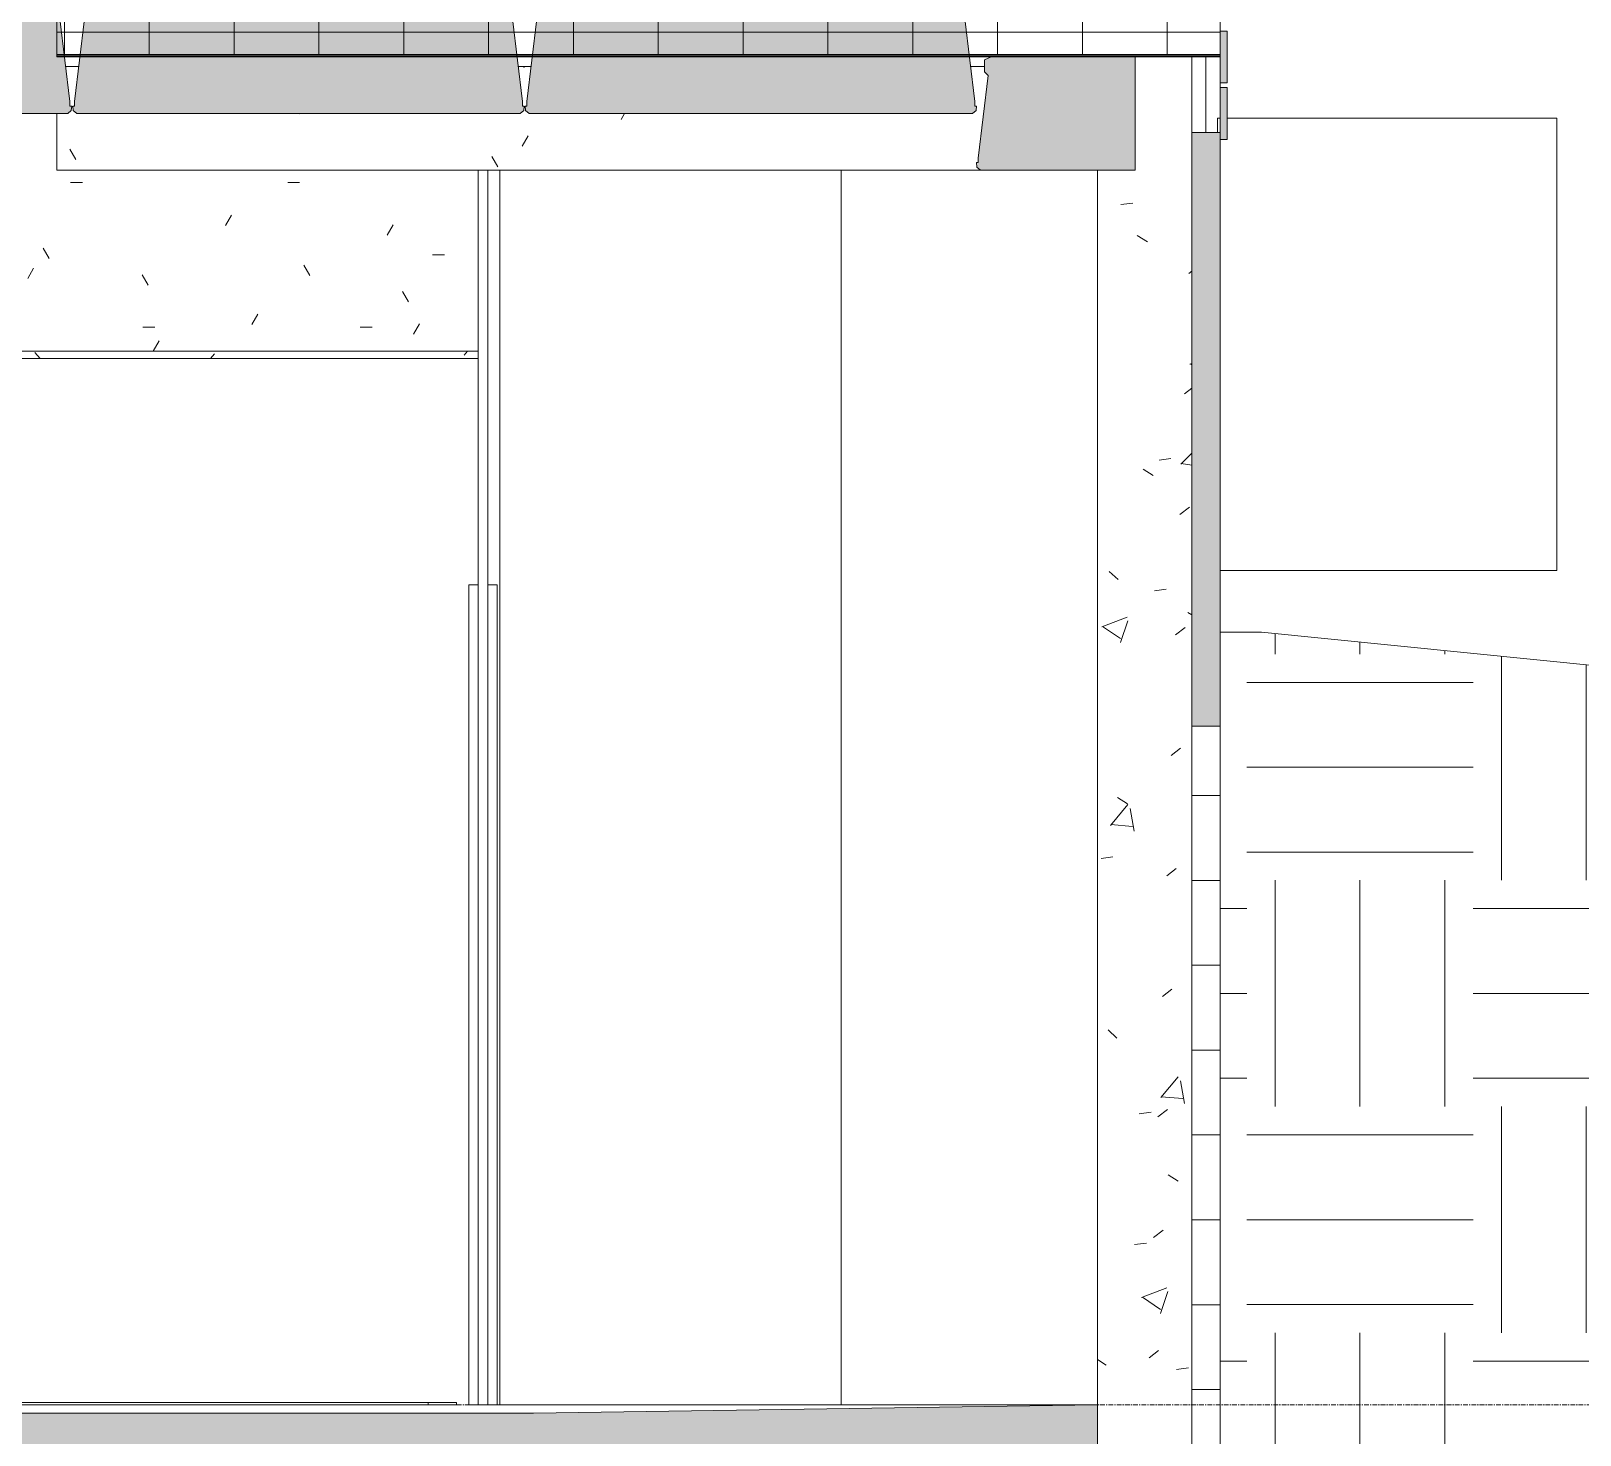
# Model space of a CAD drawing. Header units: inches. Extents: x -4168 to 1483, y -300 to 637.
# Drawn here: x 1050.2 to 1214.6, y -155.2 to -6.2 of the extents above; entities that cross this region are included whole.
import ezdxf

# ---------------------------------------------------------------- set-up
doc = ezdxf.new("R2010")
doc.units = ezdxf.units.IN
doc.header["$MEASUREMENT"] = 0
doc.linetypes.add('Grid Line 1_2_', pattern=[0.875, 0.5, -0.125, 0.125, -0.125])
for name, color, linetype, lineweight in [('0-3', 55, 'Continuous', 9), ('0-5', 10, 'Continuous', 5), ('A-DOOR-FRAM-3', 7, 'Continuous', 9), ('A-FLOR-4', 252, 'Continuous', 13), ('A-FLOR-5', 254, 'Continuous', 5), ('A-FLOR-7', 192, 'Continuous', 9), ('A-FLOR-LEVL-1', 51, 'Grid Line 1_2_', 9), ('A-FLOR-MCUT-2', 51, 'Continuous', 9), ('A-FLOR-PATT-1', 45, 'Continuous', 9), ('A-GENM-1', 55, 'Continuous', 9), ('A-GENM-2', 7, 'Continuous', 9), ('A-GLAZ-CURT', 52, 'Continuous', 9), ('A-GLAZ-CURT-2', 55, 'Continuous', 9), ('A-GLAZ-CURT-3', 23, 'Continuous', 9), ('A-GLAZ-CWMG-1', 55, 'Continuous', 9), ('A-WALL-PATT-2', 45, 'Continuous', 9), ('A-WALL-PATT-3', 55, 'Continuous', 9), ('C-TOPO', 7, 'Continuous', 9), ('C-TOPO-1', 55, 'Continuous', 9), ('C-TOPO-2', 45, 'Continuous', 9), ('E-ELEC-EQPM-1', 55, 'Continuous', 9), ('S-BEAM-2', 7, 'Continuous', 9), ('S-BEAM-4', 55, 'Continuous', 9), ('S-BEAM-5', 50, 'Continuous', 9), ('S-FNDN-1', 7, 'Continuous', 9), ('S-FNDN-2', 55, 'Continuous', 9), ('S-FNDN-4', 32, 'Continuous', 9), ('S-FNDN-6', 252, 'Continuous', 13)]:
    doc.layers.add(name, color=color, linetype=linetype, lineweight=lineweight)
pattern_1 = [(0, (-10964.796, 146.633), (30.72, 7.68), [1.267, -21.773, 1.267, -21.773, -122.88]), (0, (-10964.796, 146.633), (30.72, 7.68), [-46.08, 1.267, -44.813, 1.267, -21.773, -53.76]), (0, (-10964.796, 146.633), (30.72, 7.68), [-115.2, 1.267, -14.093, 1.267, -37.133]), (120, (-10953.276, 150.473), (-22.011075, 22.7643), [1.267, -21.773, 1.267, -21.773, -122.88]), (120, (-10953.276, 150.473), (-22.011075, 22.7643), [-46.08, 1.267, -44.813, 1.267, -21.773, -53.76]), (120, (-10953.276, 150.473), (-22.011075, 22.7643), [-115.2, 1.267, -14.093, 1.267, -37.133]), (240, (-10949.436, 165.833), (-8.708925, -30.4443), [1.267, -21.773, 1.267, -21.773, -122.88]), (240, (-10949.436, 165.833), (-8.708925, -30.4443), [-46.08, 1.267, -44.813, 1.267, -21.773, -53.76]), (240, (-10949.436, 165.833), (-8.708925, -30.4443), [-115.2, 1.267, -14.093, 1.267, -37.133])]
pattern_2 = [(0, (99.771, 146.633), (0, 9), []), (90, (99.771, 146.633), (-9, 6e-16), [])]

# ---------------------------------------------------------------- blocks, each defined once
blk = doc.blocks.new('CTR  - Topography_rvt-2-BUILDING SECTION - EAST_WEST AT RAMP - LOOKING SOUTH')
at = {"layer": 'C-TOPO-2'}
h = blk.add_hatch(dxfattribs=at)
h.set_pattern_fill('FP_27', color=256, style=0, pattern_type=2)
h.set_pattern_definition([(0, (-10964.796, 146.633), (24, 24), [24, -24]), (0, (-10964.796, 155.633), (24, 24), [24, -24]), (0, (-10964.796, 164.633), (24, 24), [24, -24]), (90, (-10961.796, 167.633), (-24, 24), [24, -24]), (90, (-10952.796, 167.633), (-24, 24), [24, -24]), (90, (-10943.796, 167.633), (-24, 24), [24, -24])])
h.paths.add_polyline_path([(-9879.69, -238.74), (-9756.48, -238.74), (-9756.48, -76.7), (-9847.55, -73.68), (-9883.8, -70.01), (-9888.19, -70.01), (-9888.19, -158), (-9883.19, -158.03), (-9877.28, -161.45), (-9872.69, -168), (-9872.69, -180), (-9881.19, -180), (-9881.19, -182), (-9888.19, -182), (-9888.19, -238.74), (-9879.89, -238.74)], flags=0)
h.paths.add_polyline_path([(-9878.33, -177.09), (-9877.44, -177.09), (-9876.64, -176.7), (-9876.08, -176.01), (-9875.89, -175.14), (-9876.08, -174.27), (-9876.64, -173.57), (-9877.44, -173.19), (-9878.33, -173.19), (-9879.13, -173.57), (-9879.69, -174.27), (-9879.89, -175.14), (-9879.69, -176.01), (-9879.13, -176.7)], flags=0)
at = {"layer": 'C-TOPO'}
for p, q in [((-9888.19, -70.01), (-9883.8, -70.01)), ((-9883.8, -70.01), (-9847.55, -73.68))]:
    blk.add_line(p, q, dxfattribs=at)
at = {"layer": 'C-TOPO-1'}
for p, q in [((-9883.8, -70.01), (-9888.19, -70.01)), ((-9847.55, -73.68), (-9883.8, -70.01))]:
    blk.add_line(p, q, dxfattribs=at)
blk = doc.blocks.new('Parking_Stall_Multiple - STANDARD-2216199-BUILDING SECTION - EAST_WEST AT RAMP - LOOKING SOUTH')
at = {"layer": 'A-GENM-1'}
for p, q in [((-10179.19, -151.75), (-9972.19, -151.75)), ((-10179.19, -151.75), (-9972.19, -151.75)), ((-9972.19, -152), (-10179.19, -152)), ((-9972.19, -152), (-10179.19, -152))]:
    blk.add_line(p, q, dxfattribs=at)
at = {"layer": 'A-GENM-2'}
for p, q in [((-9969.19, -151.75), (-9972.19, -151.75)), ((-9972.19, -151.75), (-9972.19, -152)), ((-9972.19, -152), (-9969.19, -152)), ((-9969.19, -152), (-9969.19, -151.75))]:
    blk.add_line(p, q, dxfattribs=at)
blk = doc.blocks.new('CHAINLINK GATE - CHAINLINK GATE-2199385-BUILDING SECTION - EAST_WEST AT RAMP - LOOKING SOUTH')
at = {"layer": 'A-DOOR-FRAM-3'}
for p, q in [((-9967.88, -152), (-9967.88, -65)), ((-9966.88, -65), (-9967.88, -65)), ((-9965.88, -65), (-9964.88, -65)), ((-9964.88, -65), (-9964.88, -152)), ((-9966.88, -152), (-9967.88, -152)), ((-9965.88, -152), (-9964.88, -152))]:
    blk.add_line(p, q, dxfattribs=at)
blk = doc.blocks.new('CTR - 1st Phase - Common Walls_rvt-2-BUILDING SECTION - EAST_WEST AT RAMP - LOOKING SOUTH')
at = {"layer": 'A-WALL-PATT-3'}
h = blk.add_hatch(dxfattribs=at)
h.set_pattern_fill('FP_28', color=256, style=0, pattern_type=2)
h.set_pattern_definition([(90, (-9901.19, -152), (-36.188, 2e-15), [])])
h.paths.add_polyline_path([(-9964.88, -152), (-9901.19, -152), (-9901.19, -21), (-9965.88, -21), (-9965.88, -65), (-9964.88, -65), (-9964.88, -68)], flags=0)
at = {"layer": 'S-FNDN-1'}
for p, q in [((-9965.88, -21), (-9966.88, -21)), ((-9966.88, -21), (-9966.88, -152)), ((-9965.88, -152), (-9965.88, -21)), ((-9966.88, -152), (-9965.88, -152))]:
    blk.add_line(p, q, dxfattribs=at)
at = {"layer": 'S-FNDN-2'}
for p, q in [((-9913.6, -21), (-9965.88, -21)), ((-9964.88, -152), (-9901.19, -152))]:
    blk.add_line(p, q, dxfattribs=at)
at = {"layer": '0-3'}
for name in ['CHAINLINK GATE - CHAINLINK GATE-2199385-BUILDING SECTION - EAST_WEST AT RAMP - LOOKING SOUTH', 'Parking_Stall_Multiple - STANDARD-2216199-BUILDING SECTION - EAST_WEST AT RAMP - LOOKING SOUTH']:
    blk.add_blockref(name, (0, 0), dxfattribs=at)
blk = doc.blocks.new('034100 - Precast Structural Concrete - Solid Plank - 12_-1874961-BUILDING SECTION - EAST_WEST AT RAMP - LOOKING SOUTH')
at = {"layer": 'S-BEAM-5'}
blk.add_hatch(color=256, dxfattribs=at).paths.add_polyline_path([(-9897.19, -21), (-9897.19, -9), (-9912.48, -9), (-9913.17, -9.31), (-9913.17, -10.57), (-9912.78, -10.97), (-9913.84, -20.04), (-9913.84, -20.21), (-9914.02, -20.21), (-9913.98, -20.69), (-9913.6, -21), (-9901.19, -21)], flags=0)
at = {"layer": 'S-BEAM-2'}
for p, q in [((-9912.48, -9), (-9913.17, -9.31)), ((-9913.17, -9.31), (-9913.17, -10.57)), ((-9897.19, -9), (-9912.48, -9)), ((-9897.19, -21), (-9897.19, -9)), ((-9912.78, -10.97), (-9913.84, -19.74)), ((-9913.17, -10.57), (-9912.78, -10.97)), ((-9913.84, -20.21), (-9914.02, -20.21)), ((-9914.02, -20.21), (-9913.98, -20.69)), ((-9913.98, -20.69), (-9913.6, -21)), ((-9913.84, -19.74), (-9913.84, -19.82)), ((-9913.84, -19.82), (-9913.84, -20.21)), ((-9913.6, -21), (-9897.19, -21))]:
    blk.add_line(p, q, dxfattribs=at)
blk = doc.blocks.new('034100 - Precast Structural Concrete - Solid Plank - 12_-1863259-BUILDING SECTION - EAST_WEST AT RAMP - LOOKING SOUTH')
at = {"layer": 'S-BEAM-5'}
blk.add_hatch(color=256, dxfattribs=at).paths.add_polyline_path([(-10071.94, -15), (-10058.32, -15), (-10057.94, -14.69), (-10057.94, -14.21), (-10058.08, -14.21), (-10058.08, -13.74), (-10059.14, -4.97), (-10058.75, -4.57), (-10058.75, -3.31), (-10059.44, -3), (-10104.24, -3), (-10104.94, -3.31), (-10104.94, -4.57), (-10104.54, -4.97), (-10105.61, -13.82), (-10105.61, -14.21), (-10105.78, -14.21), (-10105.74, -14.69), (-10105.37, -15)], flags=0)
at = {"layer": 'S-BEAM-2'}
for p, q in [((-10104.24, -3), (-10104.94, -3.31)), ((-10059.44, -3), (-10104.24, -3)), ((-10058.75, -3.31), (-10059.44, -3)), ((-10104.94, -3.31), (-10104.94, -4.57)), ((-10104.94, -4.57), (-10104.54, -4.97)), ((-10059.14, -4.97), (-10058.75, -4.57)), ((-10058.75, -4.57), (-10058.75, -3.31)), ((-10104.54, -4.97), (-10105.61, -13.74)), ((-10058.08, -13.74), (-10059.14, -4.97)), ((-10105.61, -14.21), (-10105.78, -14.21)), ((-10105.78, -14.21), (-10105.74, -14.69)), ((-10105.74, -14.69), (-10105.37, -15)), ((-10105.61, -13.74), (-10105.61, -13.82)), ((-10105.61, -13.82), (-10105.61, -14.21)), ((-10058.32, -15), (-10057.94, -14.69)), ((-10058.08, -14.21), (-10058.08, -13.74)), ((-10057.9, -14.21), (-10058.08, -14.21)), ((-10057.94, -14.69), (-10057.9, -14.21)), ((-10105.37, -15), (-10058.32, -15))]:
    blk.add_line(p, q, dxfattribs=at)
blk = doc.blocks.new('CTR - 1st Phase - Structure_rvt-2-BUILDING SECTION - EAST_WEST AT RAMP - LOOKING SOUTH')
at = {"layer": 'A-WALL-PATT-2'}
h = blk.add_hatch(dxfattribs=at)
h.set_pattern_fill('FP_34', color=256, style=0, pattern_type=2)
h.set_pattern_definition([(50, (-10964.796, 146.633), (27.5427, -2.4099), [2.88, -31.68]), (355, (-10964.796, 146.633), (-5.32784, 28.8843), [2.304, -25.344]), (100.451, (-10962.5, 146.432), (22.2153, 26.4739), [2.448, -26.924]), (46.184, (-10964.796, 154.313), (40.9819, -6.3564), [4.32, -47.52]), (96.636, (-10961.38, 153.784), (35.8907, 37.4062), [3.671, -40.386]), (351.184, (-10964.796, 154.313), (35.891, 37.4062), [3.456, -38.016]), (21, (-10960.956, 152.393), (22.92104, -15.46073), [2.88, -31.68]), (326, (-10960.956, 152.393), (9.3435, 27.84574), [2.304, -25.344]), (71.451, (-10959.045, 151.105), (32.2648, 12.3844), [2.448, -26.924]), (37.5, (-10964.796, 146.633), (0.466855, 12.78271), [1.267, -23.77, 1.267, -24.461, -25.44]), (37.5, (-10964.796, 146.633), (0.466855, 12.78271), [-50.765, 1.267, -24.173]), (7.5, (-10964.796, 146.633), (10.10159, 15.14509), [1.267, -13.402, 1.267, -23.194, -9.696]), (7.5, (-10964.796, 146.633), (10.10159, 15.14509), [-39.13, 1.267, -8.429]), (327.5, (-10973.359, 146.633), (20.49916, -0.86578), [1.267, -8.333, 1.267, -28.685, -39.744]), (327.5, (-10973.359, 146.633), (20.49916, -0.86578), [-39.552, 1.267, -38.477]), (317.5, (-10977.199, 146.633), (22.39478, 3.8443), [1.267, -11.213, 1.267, -18.624, -28.224]), (317.5, (-10977.199, 146.633), (22.39478, 3.8443), [-32.371, 1.267, -26.957])])
h.paths.add_polyline_path([(-9891.19, -168), (-9891.19, -9), (-9897.19, -9), (-9897.19, -21), (-9901.19, -21), (-9901.19, -168), (-9900.38, -168)], flags=0)
at = {"layer": 'S-BEAM-4'}
h = blk.add_hatch(dxfattribs=at)
h.set_pattern_fill('FP_24', color=256, style=0, pattern_type=2)
h.set_pattern_definition(pattern_1)
h.paths.add_polyline_path([(-9966.88, -21), (-9913.6, -21), (-9913.98, -20.69), (-9913.98, -20.21), (-9913.84, -20.21), (-9913.84, -19.74), (-9912.78, -10.97), (-9913.17, -10.57), (-9913.17, -10), (-9914.65, -10), (-9914.2, -13.74), (-9914.2, -14.21), (-9914.02, -14.21), (-9914.06, -14.69), (-9914.44, -15), (-9961.49, -15), (-9961.86, -14.69), (-9961.86, -14.21), (-9961.73, -14.21), (-9961.73, -13.74), (-9961.27, -10), (-9962.65, -10), (-9962.2, -13.74), (-9962.2, -14.21), (-9962.02, -14.21), (-9962.06, -14.69), (-9962.44, -15), (-10009.49, -15), (-10009.86, -14.69), (-10009.86, -14.21), (-10009.73, -14.21), (-10009.73, -13.74), (-10009.27, -10), (-10010.65, -10), (-10010.2, -13.74), (-10010.2, -14.21), (-10010.02, -14.21), (-10010.06, -14.69), (-10010.44, -15), (-10011.58, -15), (-10011.58, -21), (-9993.07, -21)], flags=0)
h.paths.add_polyline_path([(-10057.83, -15), (-10057.49, -15), (-10057.86, -14.69), (-10057.9, -14.21), (-10057.94, -14.69), (-10058.32, -15), (-10057.86, -15)], flags=0)
h.paths.add_polyline_path([(-10105.96, -15), (-10105.37, -15), (-10105.74, -14.69), (-10105.78, -14.21), (-10105.83, -14.69), (-10106.2, -15)], flags=0)
h.paths.add_polyline_path([(-10153.67, -14.21), (-10153.49, -14.21), (-10153.49, -13.74), (-10152.43, -4.97), (-10152.82, -4.55), (-10152.82, -4), (-10154.51, -4), (-10154.51, -4.57), (-10154.91, -4.97), (-10153.84, -13.74), (-10153.84, -14.21), (-10153.71, -14.21)], flags=0)
h.paths.add_polyline_path([(-10153.74, -15), (-10153.25, -15), (-10153.62, -14.69), (-10153.67, -14.21), (-10153.71, -14.69), (-10154.08, -15), (-10153.84, -15)], flags=0)
h.paths.add_polyline_path([(-10105.83, -14.21), (-10105.61, -14.21), (-10105.61, -13.74), (-10104.54, -4.97), (-10104.94, -4.57), (-10104.94, -4), (-10106.63, -4), (-10106.63, -4.57), (-10107.02, -4.97), (-10105.96, -13.74), (-10105.96, -14.21)], flags=0)
h.paths.add_polyline_path([(-10057.9, -14.21), (-10057.73, -14.21), (-10057.73, -13.74), (-10056.66, -4.97), (-10057.06, -4.57), (-10057.06, -4), (-10058.75, -4), (-10058.75, -4.57), (-10059.14, -4.97), (-10058.08, -13.74), (-10058.08, -14.21), (-10057.94, -14.21)], flags=0)
h = blk.add_hatch(dxfattribs=at)
h.set_pattern_fill('FP_24', color=256, style=0, pattern_type=2)
h.set_pattern_definition(pattern_1)
h.paths.add_polyline_path([(-10167.17, -40.21), (-9966.88, -40.21), (-9966.88, -21), (-10011.58, -21), (-10011.58, -15), (-10167.15, -15), (-10167.17, -35)], flags=0)
h = blk.add_hatch(dxfattribs=at)
h.set_pattern_fill('FP_39', color=256, style=0, pattern_type=2)
h.set_pattern_definition([(0, (-10964.796, 191.91), (30.72, 5.431), [1.267, -21.773, 1.267, -21.773, -122.88]), (0, (-10964.796, 191.91), (30.72, 5.431), [-46.08, 1.267, -44.813, 1.267, -21.773, -53.76]), (0, (-10964.796, 191.91), (30.72, 5.431), [-115.2, 1.267, -14.093, 1.267, -37.133]), (129.232, (-10953.276, 194.626), (-19.350573, 12.83838), [1.002, -17.213, 1.002, -114.358]), (129.232, (-10953.276, 194.626), (-19.350573, 12.83838), [-19.217, -17.213, 1.002, -35.428, -60.716]), (129.232, (-10953.276, 194.626), (-19.350573, 12.83838), [-72.859, 1.002, -17.213, 1.002, -41.499]), (129.232, (-10953.276, 194.626), (-19.350573, 12.83838), [-92.075, -11.141, 1.002, -29.356]), (230.768, (-10949.436, 205.487), (-11.370004, -24.78585), [1.002, -17.213, 1.002, -114.358]), (230.768, (-10949.436, 205.487), (-11.370004, -24.78585), [-19.217, -17.213, 1.002, -35.428, -60.716]), (230.768, (-10949.436, 205.487), (-11.370004, -24.78585), [-72.859, 1.002, -17.213, 1.002, -41.499]), (230.768, (-10949.436, 205.487), (-11.370004, -24.78585), [-92.075, -11.141, 1.002, -29.356])])
h.paths.add_polyline_path([(-9993.07, -41), (-9966.88, -41), (-9966.88, -40.21), (-10167.17, -40.21), (-10167.15, -41), (-10011.58, -41)], flags=0)
for p, q in [((-10009.27, -10), (-10010.65, -10)), ((-9961.27, -10), (-9962.65, -10)), ((-9913.17, -10), (-9914.65, -10)), ((-10011.58, -15), (-10011.58, -21)), ((-9966.88, -21), (-10011.58, -21)), ((-10167.17, -40.21), (-9966.88, -40.21)), ((-9966.88, -41), (-10167.17, -41))]:
    blk.add_line(p, q, dxfattribs=at)
at = {"layer": 'S-FNDN-1'}
for p, q in [((-9891.19, -9), (-9897.19, -9)), ((-9897.19, -9), (-9897.19, -21)), ((-9891.19, -168), (-9891.19, -9)), ((-9897.19, -21), (-9901.19, -21)), ((-9901.19, -21), (-9901.19, -168))]:
    blk.add_line(p, q, dxfattribs=at)
at = {"layer": '0-3'}
for name, p in [('034100 - Precast Structural Concrete - Solid Plank - 12_-1863259-BUILDING SECTION - EAST_WEST AT RAMP - LOOKING SOUTH', (47.88, 0)), ('034100 - Precast Structural Concrete - Solid Plank - 12_-1863259-BUILDING SECTION - EAST_WEST AT RAMP - LOOKING SOUTH', (95.88, 0)), ('034100 - Precast Structural Concrete - Solid Plank - 12_-1863259-BUILDING SECTION - EAST_WEST AT RAMP - LOOKING SOUTH', (143.88, 0)), ('034100 - Precast Structural Concrete - Solid Plank - 12_-1874961-BUILDING SECTION - EAST_WEST AT RAMP - LOOKING SOUTH', (0, 0))]:
    blk.add_blockref(name, p, dxfattribs=at)
blk = doc.blocks.new('Horizontal_Siding - Horizontal_Siding-2907273-BUILDING SECTION - EAST_WEST AT RAMP - LOOKING SOUTH')
at = {"layer": 'A-GLAZ-CURT-3'}
blk.add_hatch(color=256, dxfattribs=at).paths.add_polyline_path([(-9887.44, -17.75), (-9887.44, -12.25), (-9888.19, -12.25), (-9888.19, -17.75)], flags=0)
at = {"layer": 'A-GLAZ-CURT'}
for p, q in [((-9888.19, -12.25), (-9888.19, -17.75)), ((-9887.44, -12.25), (-9888.19, -12.25)), ((-9887.44, -17.75), (-9887.44, -12.25)), ((-9888.19, -17.75), (-9887.44, -17.75))]:
    blk.add_line(p, q, dxfattribs=at)
blk = doc.blocks.new('Rectangular Mullion - RAILING POST-V122-BUILDING SECTION - EAST_WEST AT RAMP - LOOKING SOUTH')
at = {"layer": 'A-GLAZ-CWMG-1'}
for p, q in [((-9889.69, -12), (-9889.69, -17)), ((-9888.19, -12), (-9888.19, -12.25))]:
    blk.add_line(p, q, dxfattribs=at)
blk = doc.blocks.new('Rectangular Mullion - RAILING POST-V123-BUILDING SECTION - EAST_WEST AT RAMP - LOOKING SOUTH')
at = {"layer": 'A-GLAZ-CWMG-1'}
for p, q in [((-9889.69, -9), (-9889.69, -12)), ((-9888.19, -11.75), (-9888.19, -12))]:
    blk.add_line(p, q, dxfattribs=at)
blk = doc.blocks.new('262400 - Switchboards and Panelboards - Electric Panel - Generic - 262400 - Switchboards and Panelboards - Electric Panel - Generic-2655902-BUILDING SECTION - EAST_WEST AT RAMP - LOOKING SOUTH')
at = {"layer": 'E-ELEC-EQPM-1'}
for p, q in [((-9888.44, -15.49), (-9888.19, -15.49)), ((-9888.44, -15.49), (-9888.44, -17)), ((-9887.44, -15.49), (-9852.44, -15.49)), ((-9852.44, -63.49), (-9852.44, -15.49)), ((-9852.44, -63.49), (-9888.19, -63.49))]:
    blk.add_line(p, q, dxfattribs=at)

msp = doc.modelspace()

# ---------------------------------------------------------------- hatches: boundary and pattern name
at = {"layer": 'A-FLOR-4'}
h = msp.add_hatch(color=256, dxfattribs=at)
h.paths.add_polyline_path([(1169.3774, -9), (1176.3774, -9), (1176.3774, -8.875), (1149.6268, -8.875), (1149.6371, -9), (1169.3617, -9)], flags=0)
h.paths.add_polyline_path([(1054.1296, -9), (1055.5736, -9), (1055.5839, -8.875), (1053.6268, -8.875), (1053.6371, -9)], flags=0)
h.paths.add_polyline_path([(1101.6371, -9), (1103.5736, -9), (1103.5839, -8.875), (1101.6268, -8.875)], flags=0)
at = {"layer": 'A-FLOR-5'}
h = msp.add_hatch(color=256, dxfattribs=at)
h.paths.add_polyline_path([(1170.0754, -8.875), (1176.3774, -8.875), (1176.3774, -8.75), (1149.6166, -8.75), (1149.6268, -8.875), (1169.3774, -8.875)], flags=0)
h.paths.add_polyline_path([(1055.0811, -8.875), (1055.5839, -8.875), (1055.5941, -8.75), (1053.6166, -8.75), (1053.6268, -8.875), (1054.1296, -8.875)], flags=0)
h.paths.add_polyline_path([(1102.1296, -8.875), (1103.5839, -8.875), (1103.5941, -8.75), (1101.6166, -8.75), (1101.6268, -8.875)], flags=0)
at = {"layer": 'A-FLOR-PATT-1'}
h = msp.add_hatch(dxfattribs=at)
h.set_pattern_fill('FP_26', color=256, style=0, pattern_type=2)
h.set_pattern_definition(pattern_2)
h.paths.add_polyline_path([(1130.6431, -8.75), (1176.3774, -8.75), (1176.3774, -3.75), (1052.9774, -3.75), (1052.9867, -8.75), (1110.927, -8.75)], flags=0)
h = msp.add_hatch(dxfattribs=at)
h.set_pattern_fill('FP_34', color=256, style=0, pattern_type=2)
h.set_pattern_definition([(50, (99.77, 146.633), (27.5427, -2.4099), [2.88, -31.68]), (355, (99.77, 146.633), (-5.32784, 28.8843), [2.304, -25.344]), (100.451, (102.067, 146.432), (22.2153, 26.4739), [2.448, -26.924]), (46.184, (99.77, 154.313), (40.9819, -6.3564), [4.32, -47.52]), (96.636, (103.187, 153.784), (35.8907, 37.4062), [3.671, -40.386]), (351.184, (99.77, 154.313), (35.891, 37.4062), [3.456, -38.016]), (21, (103.61, 152.393), (22.92104, -15.46073), [2.88, -31.68]), (326, (103.61, 152.393), (9.3435, 27.84574), [2.304, -25.344]), (71.451, (105.522, 151.105), (32.26477, 12.3844), [2.448, -26.924]), (37.5, (99.771, 146.633), (0.466855, 12.78271), [1.267, -23.77, 1.267, -24.461, -25.44]), (37.5, (99.771, 146.633), (0.466855, 12.78271), [-50.765, 1.267, -24.173]), (7.5, (99.771, 146.633), (10.10159, 15.14509), [1.267, -13.402, 1.267, -23.194, -9.696]), (7.5, (99.771, 146.633), (10.10159, 15.14509), [-39.13, 1.267, -8.429]), (327.5, (91.208, 146.633), (20.49916, -0.86578), [1.267, -8.333, 1.267, -28.685, -39.744]), (327.5, (91.208, 146.633), (20.49916, -0.86578), [-39.552, 1.267, -38.477]), (317.5, (87.368, 146.633), (22.39478, 3.8443), [1.267, -11.213, 1.267, -18.624, -28.224]), (317.5, (87.368, 146.633), (22.39478, 3.8443), [-32.371, 1.267, -26.957])])
h.paths.add_polyline_path([(-860.6855, -159.3174), (-853.6967, -159.3174), (-782.6226, -158), (-778.6226, -158), (-778.6226, -152), (-782.6226, -152), (-853.6967, -153.3174), (-932.1948, -153.3174), (-1012.6226, -152), (-1012.6226, -158), (-932.1948, -159.3174), (-880.4016, -159.3174)], flags=0)
h.paths.add_polyline_path([(349.4466, -158.8627), (399.5024, -158), (449.5123, -158.8627), (1103.552, -158.8627), (1163.3774, -158), (1163.3774, -152), (1103.552, -152.8627), (449.5123, -152.8627), (399.5024, -152), (349.4466, -152.8627), (-246.5847, -152.8627), (-296.6226, -152), (-367.6226, -152), (-367.6226, -158), (-296.6226, -158), (-246.5847, -158.8627), (46.2562, -158.8627)], flags=0)
h.paths.add_polyline_path([(-387.4985, -158), (-375.2476, -158), (-375.2476, -152), (-479.6226, -152), (-479.6226, -158), (-423.0476, -158)], flags=0)
at = {"layer": 'A-WALL-PATT-2'}
h = msp.add_hatch(dxfattribs=at)
h.set_pattern_fill('FP_26', color=256, style=0, pattern_type=2)
h.set_pattern_definition(pattern_2)
h.paths.add_polyline_path([(1176.3774, -168), (1176.3771, -80), (1173.3774, -80), (1173.3774, -168)], flags=0)
at = {"layer": 'S-FNDN-6'}
msp.add_hatch(color=256, dxfattribs=at).paths.add_polyline_path([(1176.3774, -80), (1176.3774, -17), (1173.3774, -17), (1173.3774, -80), (1176.3771, -80)], flags=0)

# ---------------------------------------------------------------- linework, layer by layer
at = {"layer": 'A-FLOR-7'}
for p, q in [((1176.3774, -9), (1176.3774, -0.625)), ((1052.9774, -4), (1052.9774, -9)), ((1052.9774, -9), (1176.3774, -9)), ((1163.3774, -152), (1103.552, -152.8627)), ((1163.3774, -162), (1163.3774, -152)), ((1103.552, -152.8627), (449.5123, -152.8627))]:
    msp.add_line(p, q, dxfattribs=at)
at = {"layer": 'A-FLOR-LEVL-1'}
msp.add_line((-1138.4549, -152), (1405.5613, -152), dxfattribs=at)
at = {"layer": 'A-FLOR-MCUT-2'}
for p, q in [((1176.3774, -8.75), (1052.9774, -8.75)), ((1176.3774, -8.875), (1052.9774, -8.875))]:
    msp.add_line(p, q, dxfattribs=at)
at = {"layer": 'S-FNDN-4'}
for p, q in [((1173.3774, -17), (1173.3774, -168)), ((1176.3774, -17), (1173.3774, -17)), ((1176.3774, -168), (1176.3774, -17)), ((1176.3774, -80), (1173.3774, -80))]:
    msp.add_line(p, q, dxfattribs=at)

# ---------------------------------------------------------------- block references
at = {"layer": '0-5'}
for name in ['CTR - 1st Phase - Structure_rvt-2-BUILDING SECTION - EAST_WEST AT RAMP - LOOKING SOUTH', 'CTR - 1st Phase - Common Walls_rvt-2-BUILDING SECTION - EAST_WEST AT RAMP - LOOKING SOUTH', 'CTR  - Topography_rvt-2-BUILDING SECTION - EAST_WEST AT RAMP - LOOKING SOUTH']:
    msp.add_blockref(name, (11064.5668, 0), dxfattribs=at)
at = {"layer": 'A-GLAZ-CURT-2'}
for p in [(11064.5668, 6), (11064.5668, 0)]:
    msp.add_blockref('Horizontal_Siding - Horizontal_Siding-2907273-BUILDING SECTION - EAST_WEST AT RAMP - LOOKING SOUTH', p, dxfattribs=at)
at = {"layer": 'A-GLAZ-CWMG-1'}
for name in ['Rectangular Mullion - RAILING POST-V123-BUILDING SECTION - EAST_WEST AT RAMP - LOOKING SOUTH', 'Rectangular Mullion - RAILING POST-V122-BUILDING SECTION - EAST_WEST AT RAMP - LOOKING SOUTH']:
    msp.add_blockref(name, (11064.5668, 0), dxfattribs=at)
at = {"layer": 'E-ELEC-EQPM-1'}
msp.add_blockref('262400 - Switchboards and Panelboards - Electric Panel - Generic - 262400 - Switchboards and Panelboards - Electric Panel - Generic-2655902-BUILDING SECTION - EAST_WEST AT RAMP - LOOKING SOUTH', (11064.5668, 0), dxfattribs=at)

doc.saveas('drawing.dxf')
